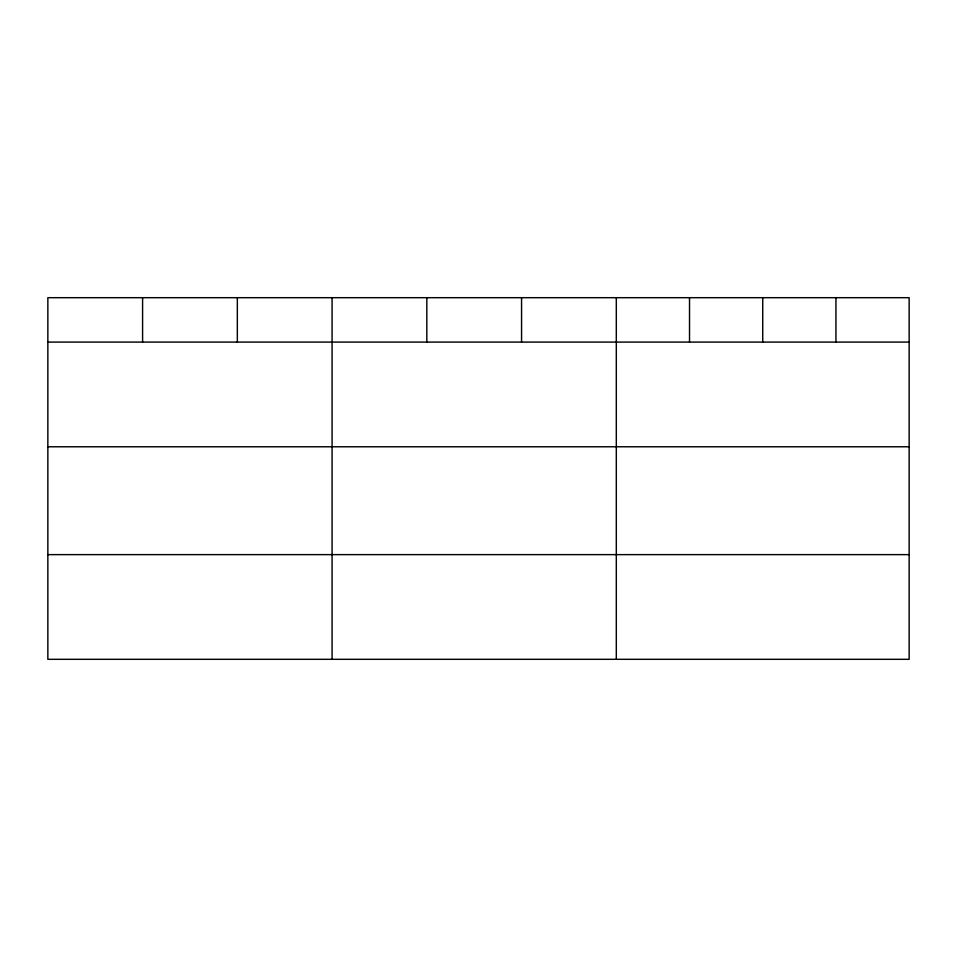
<?xml version="1.0" encoding="UTF-8"?>
<svg xmlns="http://www.w3.org/2000/svg" width="957" height="957" viewBox="0 0 957 957"><rect width="100%" height="100%" fill="white"/><g stroke="black" fill="none" stroke-linecap="round" stroke-linejoin="round"><path stroke-width="1.44" d="M909.15 342.092L909.15 659.313L47.85 659.313L47.85 297.687L909.15 297.687L909.15 342.092L47.85 342.092M47.85 446.775L909.15 446.775M47.85 554.629L909.15 554.629M835.939 297.687L835.939 342.092M762.729 297.687L762.729 342.092M689.519 297.687L689.519 342.092M616.308 297.687L616.308 659.313M521.565 297.687L521.565 342.092M426.822 297.687L426.822 342.092M332.079 297.687L332.079 659.313M237.336 297.687L237.336 342.092M142.593 297.687L142.593 342.092"/></g></svg>
